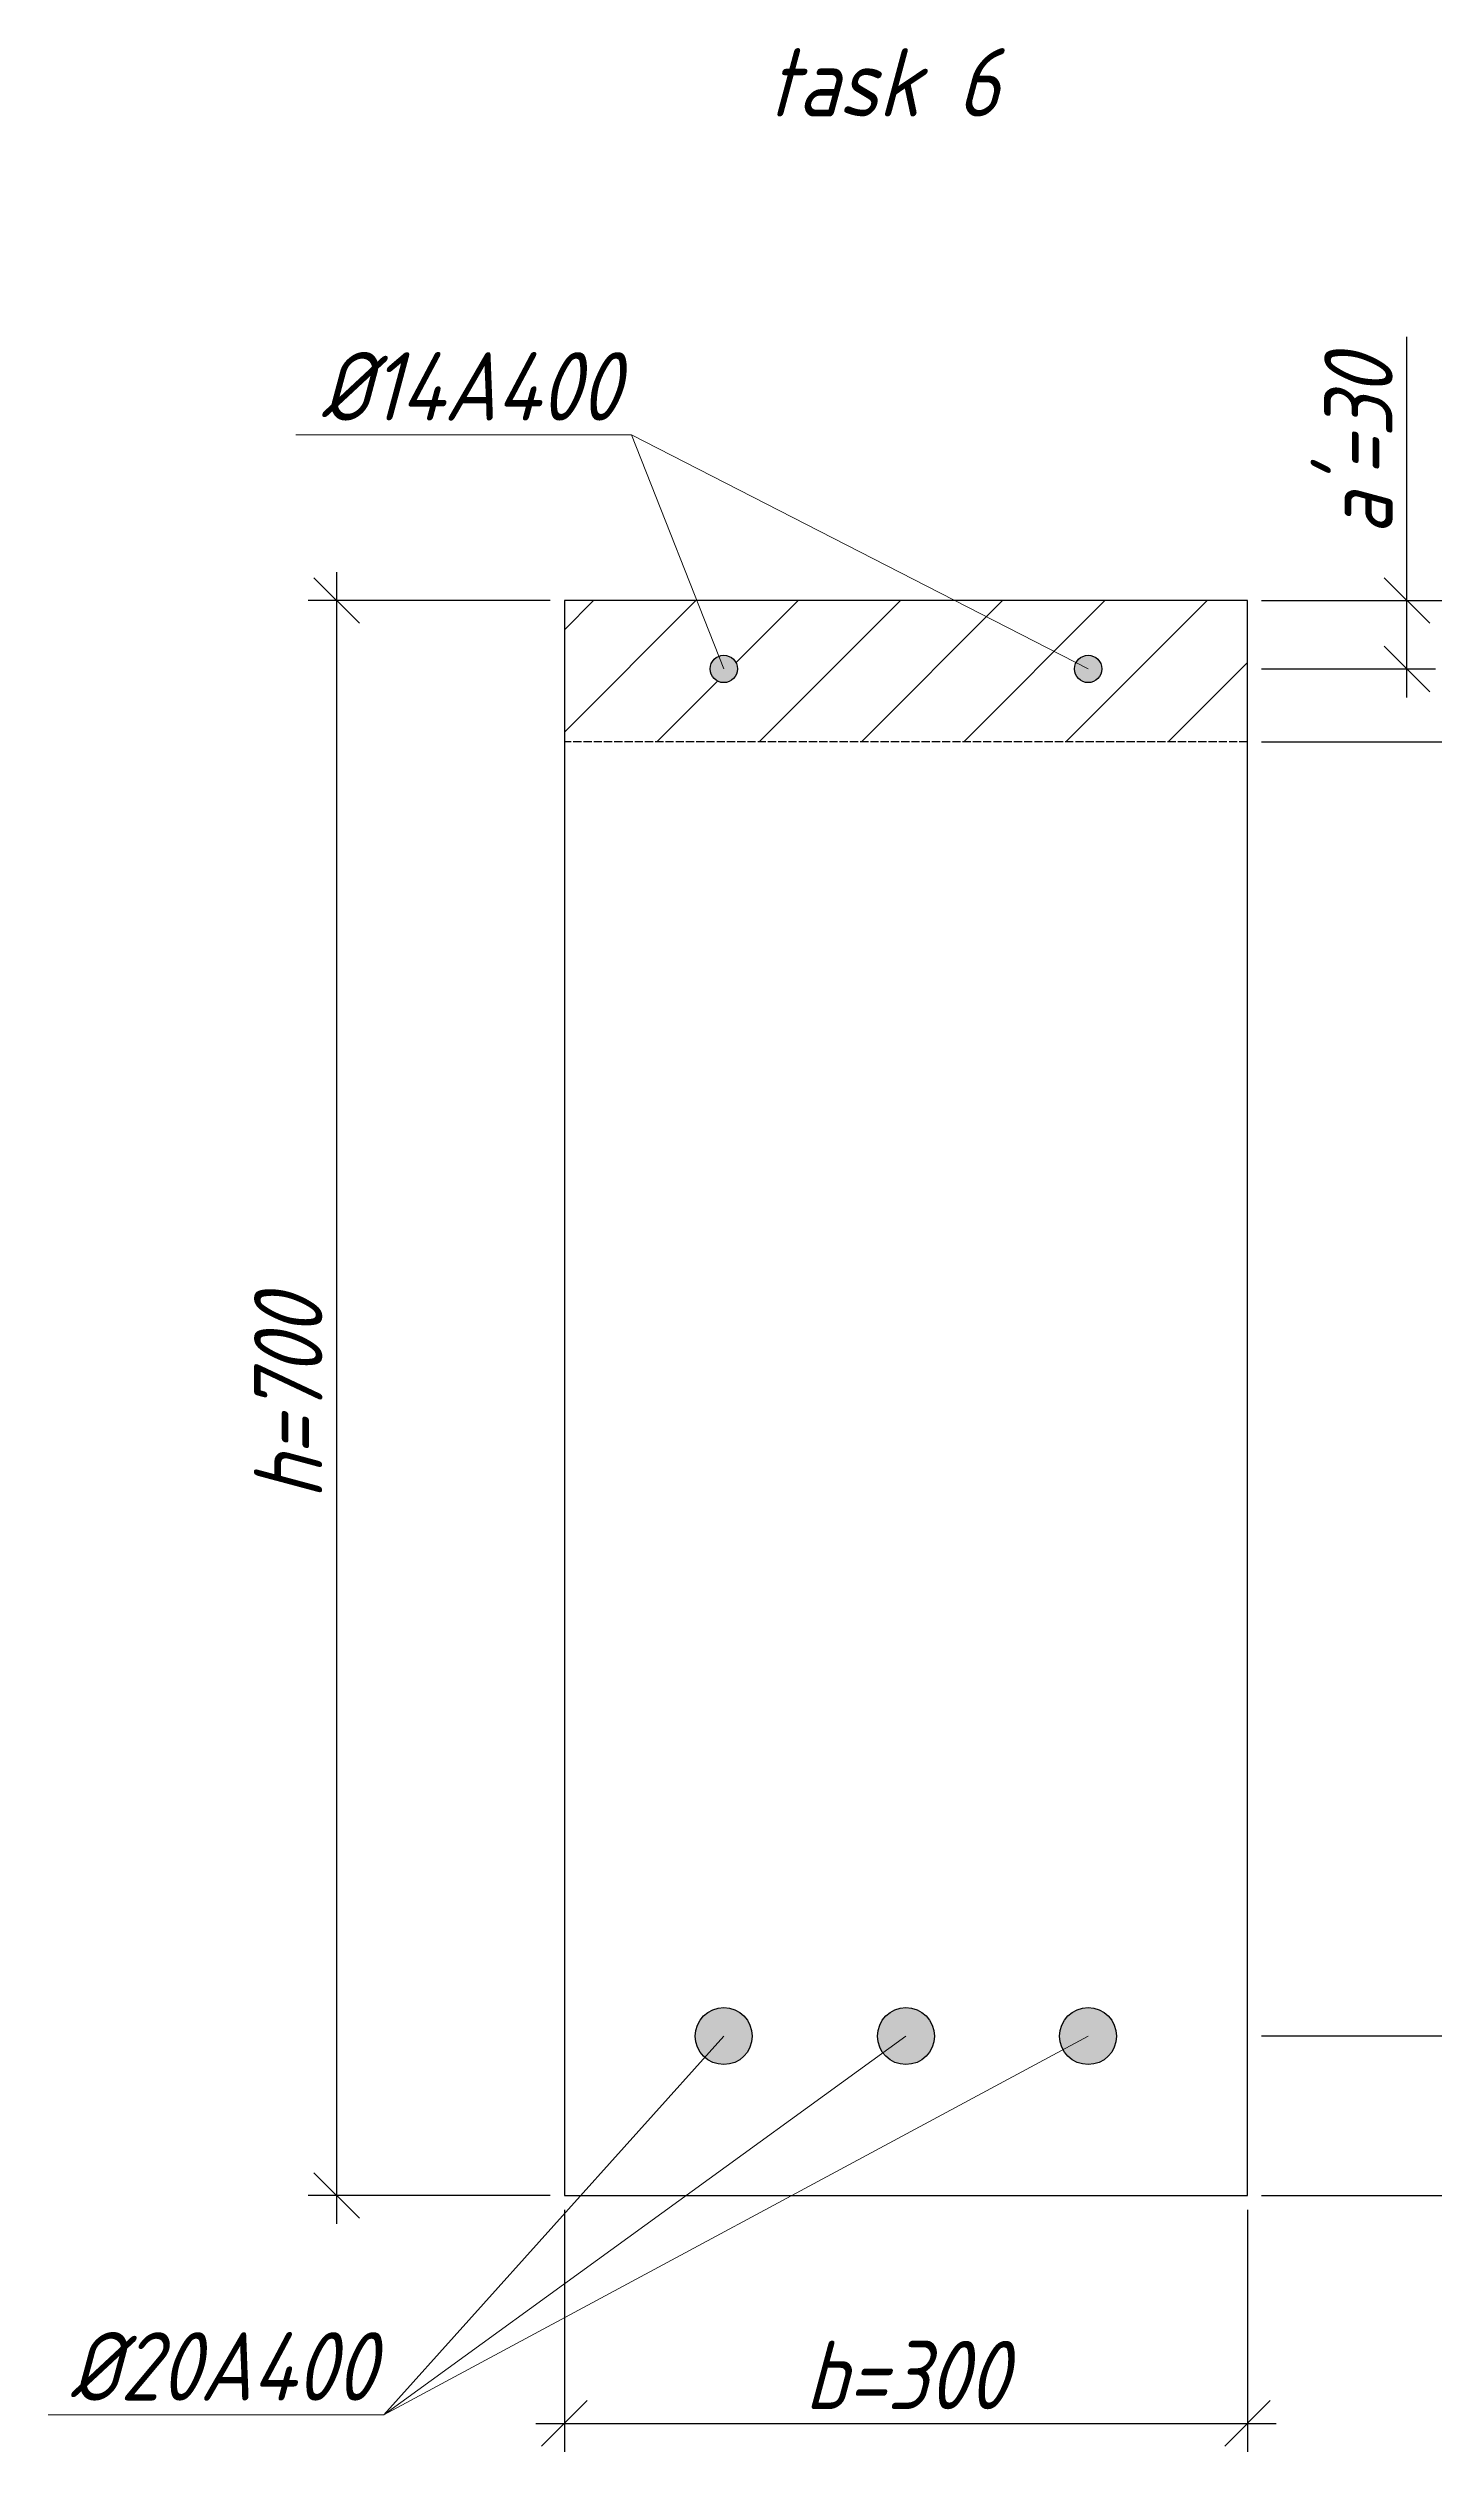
# Model space of a CAD drawing. Header units: millimetres. Extents: x -180 to 58926, y -10791 to 13515.
# Drawn here: x 3817 to 4426, y -3547 to -2492 of the extents above; entities that cross this region are included whole.
import ezdxf

# ---------------------------------------------------------------- set-up
doc = ezdxf.new("R2010")
doc.units = ezdxf.units.MM
doc.linetypes.add('ACAD_ISO02W100', pattern=[15, 12, -3])
for name, color, linetype, lineweight in [('basic', 95, 'Continuous', 30), ('hatch', 117, 'ACAD_ISO02W100', 25), ('hatching', 225, 'Continuous', 20), ('size', 45, 'Continuous', 20), ('text', 13, 'Continuous', 20), ('thin', 153, 'Continuous', 18)]:
    doc.layers.add(name, color=color, linetype=linetype, lineweight=lineweight)
doc.styles.add('Structures', font='isocpeur.ttf', dxfattribs={"width": 0.85, "oblique": 15})
doc.dimstyles.new('Structures', dxfattribs={"dimtxt": 3, "dimasz": 2, "dimexe": 1.25, "dimexo": 0.625, "dimtad": 1, "dimtxsty": 'Structures', "dimblk": 'OBLIQUE', "dimcen": 2.5, "dimdle": 1.25, "dimadec": 0, "dimazin": 0, "dimtfac": 1, "dimtmove": 0, "dimatfit": 3, "dimfxl": 1, "dimarcsym": 0})

# ---------------------------------------------------------------- blocks, each defined once
blk = doc.blocks.new('_Oblique')
at = {"color": 0, "linetype": 'ByBlock', "lineweight": -2}
blk.add_line((-0.5, -0.5), (0.5, 0.5), dxfattribs=at)
blk = doc.blocks.new('*D158')
at = {"layer": 'Defpoints', "color": 0, "transparency": 16777216}
for p in [(4043.8, -3434.5), (4343.8, -3434.5), (4343.8, -3534.5)]:
    blk.add_point(p, dxfattribs=at)
at = {"layer": 'size', "color": 0, "lineweight": -2, "transparency": 16777216}
for p, q in [((4043.8, -3440.8), (4043.8, -3547)), ((4343.8, -3440.8), (4343.8, -3547)), ((4031.3, -3534.5), (4356.3, -3534.5))]:
    blk.add_line(p, q, dxfattribs=at)
at = {"layer": 'size', "color": 0, "lineweight": -2, "transparency": 16777216, "xscale": 20, "yscale": 20, "zscale": 20, "rotation": 180}
blk.add_blockref('_Oblique', (4043.8, -3534.5), dxfattribs=at)
at = {"layer": 'size', "color": 0, "lineweight": -2, "transparency": 16777216, "xscale": 20, "yscale": 20, "zscale": 20}
blk.add_blockref('_Oblique', (4343.8, -3534.5), dxfattribs=at)
at = {"layer": 'size', "color": 0, "transparency": 16777216, "insert": (4193.8, -3513.3), "char_height": 30, "attachment_point": 5, "style": 'Structures'}
blk.add_mtext('b=300', dxfattribs=at)
blk = doc.blocks.new('*D159')
at = {"layer": 'Defpoints', "color": 0, "transparency": 16777216}
for p in [(3943.8, -2734.5), (4043.8, -2734.5), (4043.8, -3434.5)]:
    blk.add_point(p, dxfattribs=at)
at = {"layer": 'size', "color": 0, "lineweight": -2, "transparency": 16777216}
for p, q in [((3943.8, -3447), (3943.8, -2722)), ((4037.5, -2734.5), (3931.3, -2734.5)), ((4037.5, -3434.5), (3931.3, -3434.5))]:
    blk.add_line(p, q, dxfattribs=at)
at = {"layer": 'size', "color": 0, "lineweight": -2, "transparency": 16777216, "xscale": 20, "yscale": 20, "zscale": 20}
for p, rotation in [((3943.8, -2734.5), 90), ((3943.8, -3434.5), 270)]:
    blk.add_blockref('_Oblique', p, dxfattribs=dict(at, rotation=rotation))
at = {"layer": 'size', "color": 0, "transparency": 16777216, "insert": (3922.5, -3084.5), "char_height": 30, "attachment_point": 5, "rotation": 90, "style": 'Structures'}
blk.add_mtext('h=700', dxfattribs=at)
blk = doc.blocks.new('*D160')
at = {"layer": 'Defpoints', "color": 0, "transparency": 16777216}
for p in [(4343.8, -2734.5), (4343.8, -3364.5), (4553.7, -3364.5)]:
    blk.add_point(p, dxfattribs=at)
at = {"layer": 'size', "color": 0, "lineweight": -2, "transparency": 16777216}
for p, q in [((4553.7, -2722), (4553.7, -3377)), ((4350, -2734.5), (4566.2, -2734.5)), ((4350, -3364.5), (4566.2, -3364.5))]:
    blk.add_line(p, q, dxfattribs=at)
at = {"layer": 'size', "color": 0, "lineweight": -2, "transparency": 16777216, "xscale": 20, "yscale": 20, "zscale": 20}
for p, rotation in [((4553.7, -2734.5), 90), ((4553.7, -3364.5), 270)]:
    blk.add_blockref('_Oblique', p, dxfattribs=dict(at, rotation=rotation))
at = {"layer": 'size', "color": 0, "transparency": 16777216, "insert": (4532.4, -3049.5), "char_height": 30, "attachment_point": 5, "rotation": 90, "style": 'Structures'}
blk.add_mtext('h{\\H0.7x;\\S^ 0;}=630', dxfattribs=at)
blk = doc.blocks.new('*D161')
at = {"layer": 'Defpoints', "color": 0, "transparency": 16777216}
for p in [(4343.8, -3364.5), (4343.8, -3434.5), (4553.7, -3434.5)]:
    blk.add_point(p, dxfattribs=at)
at = {"layer": 'size', "color": 0, "lineweight": -2, "transparency": 16777216}
for p, q in [((4553.7, -3352), (4553.7, -3434.5)), ((4350, -3364.5), (4566.2, -3364.5)), ((4350, -3434.5), (4566.2, -3434.5)), ((4553.7, -3434.5), (4553.7, -3541.4))]:
    blk.add_line(p, q, dxfattribs=at)
at = {"layer": 'size', "color": 0, "lineweight": -2, "transparency": 16777216, "xscale": 20, "yscale": 20, "zscale": 20}
for p, rotation in [((4553.7, -3364.5), 90), ((4553.7, -3434.5), 270)]:
    blk.add_blockref('_Oblique', p, dxfattribs=dict(at, rotation=rotation))
at = {"layer": 'size', "color": 0, "transparency": 16777216, "insert": (4532.4, -3498), "char_height": 30, "attachment_point": 5, "rotation": 90, "style": 'Structures'}
blk.add_mtext('a=70', dxfattribs=at)
blk = doc.blocks.new('*D162')
at = {"layer": 'Defpoints', "color": 0, "transparency": 16777216}
for p in [(4343.8, -2734.5), (4413.8, -2734.5), (4343.8, -2764.5)]:
    blk.add_point(p, dxfattribs=at)
at = {"layer": 'size', "color": 0, "lineweight": -2, "transparency": 16777216}
for p, q in [((4413.8, -2734.5), (4413.8, -2618.8)), ((4350, -2734.5), (4426.3, -2734.5)), ((4413.8, -2777), (4413.8, -2734.5)), ((4350, -2764.5), (4426.3, -2764.5))]:
    blk.add_line(p, q, dxfattribs=at)
at = {"layer": 'size', "color": 0, "lineweight": -2, "transparency": 16777216, "xscale": 20, "yscale": 20, "zscale": 20}
for p, rotation in [((4413.8, -2734.5), 90), ((4413.8, -2764.5), 270)]:
    blk.add_blockref('_Oblique', p, dxfattribs=dict(at, rotation=rotation))
at = {"layer": 'size', "color": 0, "transparency": 16777216, "insert": (4392.5, -2666.7), "char_height": 30, "attachment_point": 5, "rotation": 90, "style": 'Structures'}
blk.add_mtext("a'=30", dxfattribs=at)
blk = doc.blocks.new('*D163')
at = {"layer": 'Defpoints', "color": 0, "transparency": 16777216}
for p in [(4343.8, -2734.5), (4343.8, -2796.5), (4483.8, -2796.5)]:
    blk.add_point(p, dxfattribs=at)
at = {"layer": 'size', "color": 0, "lineweight": -2, "transparency": 16777216}
for p, q in [((4483.8, -2722), (4483.8, -2796.5)), ((4350, -2734.5), (4496.3, -2734.5)), ((4350, -2796.5), (4496.3, -2796.5)), ((4483.8, -2796.5), (4483.8, -2903.4))]:
    blk.add_line(p, q, dxfattribs=at)
at = {"layer": 'size', "color": 0, "lineweight": -2, "transparency": 16777216, "xscale": 20, "yscale": 20, "zscale": 20}
for p, rotation in [((4483.8, -2734.5), 90), ((4483.8, -2796.5), 270)]:
    blk.add_blockref('_Oblique', p, dxfattribs=dict(at, rotation=rotation))
at = {"layer": 'size', "color": 0, "transparency": 16777216, "insert": (4462.5, -2860), "char_height": 30, "attachment_point": 5, "rotation": 90, "style": 'Structures'}
blk.add_mtext('x=62', dxfattribs=at)

msp = doc.modelspace()

# ---------------------------------------------------------------- hatches: boundary and pattern name
at = {"layer": 'basic'}
h = msp.add_hatch(color=256, dxfattribs=at)
h.dxf.hatch_style = 1
h.paths.add_polyline_path([(4107.775, -2764.541, 1), (4119.775, -2764.541, 1)])
h.paths.add_polyline_path([(4267.775, -2764.541, 1), (4279.775, -2764.541, 1)])
h = msp.add_hatch(color=256, dxfattribs=at)
h.dxf.hatch_style = 1
h.paths.add_polyline_path([(4101.275, -3364.541, 1), (4126.275, -3364.541, 1)])
h.paths.add_polyline_path([(4206.275, -3364.541, 1), (4181.275, -3364.541, 1)])
h.paths.add_polyline_path([(4286.275, -3364.541, 1), (4261.275, -3364.541, 1)])
at = {"layer": 'hatching'}
h = msp.add_hatch(dxfattribs=at)
h.set_pattern_fill('ANSI31', color=256, scale=10)
h.set_pattern_definition([(45, (-64.222, -3667.412), (-22.45064, 22.45064), [])])
h.paths.add_polyline_path([(4043.775, -2796.541), (4343.775, -2796.541), (4343.775, -2734.541), (4043.775, -2734.541)])
h.paths.add_polyline_path([(4267.775, -2764.541, -1), (4279.775, -2764.541, -1)], flags=16)
h.paths.add_polyline_path([(4107.775, -2764.541, -1), (4119.775, -2764.541, -1)], flags=16)

# ---------------------------------------------------------------- linework, layer by layer
at = {"layer": 'basic'}
for p, q in [((4343.775, -2734.541), (4043.775, -2734.541)), ((4043.775, -2734.541), (4043.775, -3434.541)), ((4343.775, -3434.541), (4343.775, -2734.541)), ((4043.775, -3434.541), (4343.775, -3434.541))]:
    msp.add_line(p, q, dxfattribs=at)
for centre, radius in [((4113.775, -2764.541), 6), ((4273.775, -2764.541), 6), ((4113.775, -3364.541), 12.5), ((4193.775, -3364.541), 12.5), ((4273.775, -3364.541), 12.5)]:
    msp.add_circle(centre, radius, dxfattribs=at)
at = {"layer": 'hatch', "ltscale": 0.3}
msp.add_line((4343.775, -2796.541), (4043.775, -2796.541), dxfattribs=at)
at = {"layer": 'thin'}
for p, q in [((4073.262, -2661.795), (3925.826, -2661.795)), ((4073.262, -2661.795), (4113.775, -2764.541)), ((4073.262, -2661.795), (4273.775, -2764.541)), ((4113.775, -3364.541), (3964.473, -3530.791)), ((3964.473, -3530.791), (4193.775, -3364.541)), ((3964.473, -3530.791), (4273.775, -3364.541)), ((3964.473, -3530.791), (3817.037, -3530.791))]:
    msp.add_line(p, q, dxfattribs=at)

# ---------------------------------------------------------------- texts
at = {"layer": 'text', "char_height": 30, "width": 137.52879, "attachment_point": 5, "style": 'Structures'}
for s, insert in [('task 6', (4183.871, -2507.058)), ('%%C14A400', (4002.33, -2640.532)), ('%%C20A400', (3893.541, -3509.529))]:
    msp.add_mtext(s, dxfattribs=dict(at, insert=insert))

# ---------------------------------------------------------------- dimensions: what is measured, and where the dimension line sits
at = {"layer": 'size'}
for base, p1, p2, text, picture, middle in [((4413.775, -2734.541), (4343.775, -2764.541), (4343.775, -2734.541), "a'=<>", '*D162', (4392.525, -2666.66)), ((3943.775, -2734.541), (4043.775, -3434.541), (4043.775, -2734.541), 'h=<>', '*D159', (3922.525, -3084.541)), ((4553.679, -3364.541), (4343.775, -2734.541), (4343.775, -3364.541), 'h{\\H0.7x;\\S^ 0;}=<>', '*D160', (4532.429, -3049.541)), ((4483.775, -2796.541), (4343.775, -2734.541), (4343.775, -2796.541), 'x=<>', '*D163', (4462.525, -2859.961)), ((4553.679, -3434.541), (4343.775, -3364.541), (4343.775, -3434.541), 'a=<>', '*D161', (4532.429, -3497.961))]:
    dim = msp.add_linear_dim(base=base, p1=p1, p2=p2, angle=90, text=text, dimstyle='Structures', dxfattribs=at)
    dim.commit()
    dim.dimension.update_dxf_attribs({"geometry": picture, "text_midpoint": middle})
dim = msp.add_linear_dim(base=(4343.775, -3534.541), p1=(4043.775, -3434.541), p2=(4343.775, -3434.541), text='b=<>', dimstyle='Structures', dxfattribs=at)
dim.commit()
dim.dimension.update_dxf_attribs({"geometry": '*D158', "text_midpoint": (4193.775, -3513.291)})

doc.saveas('drawing.dxf')
